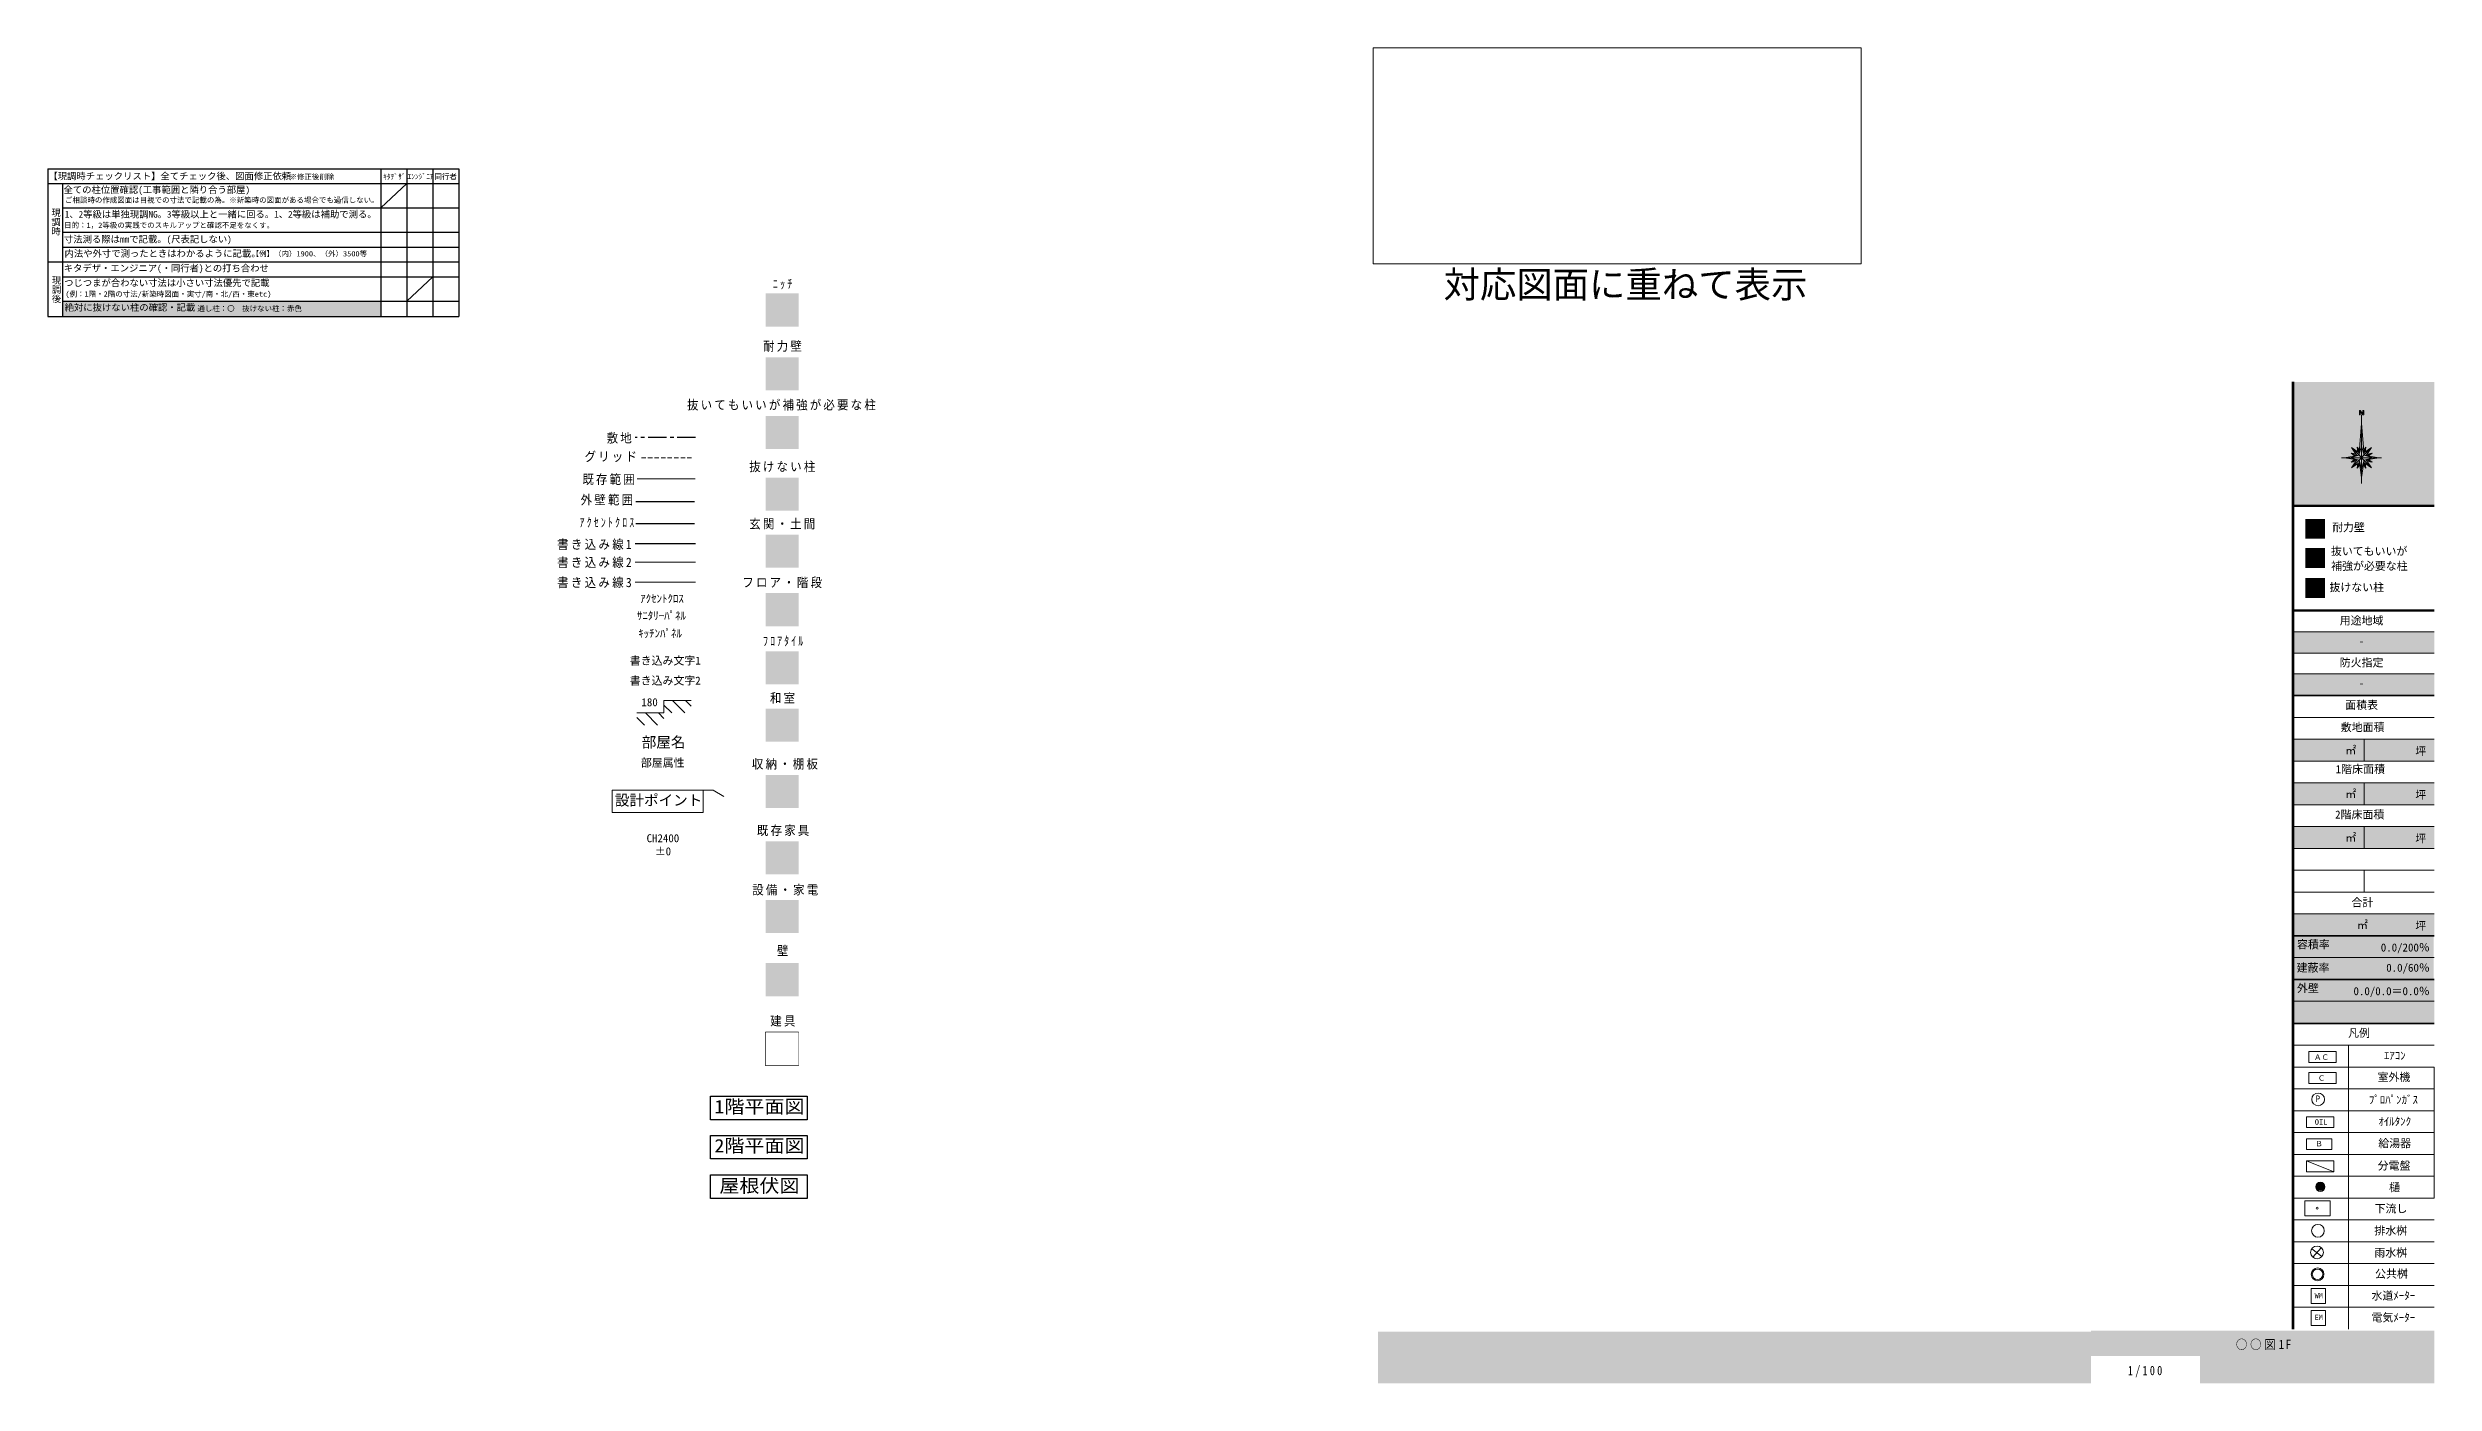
# Model space of a CAD drawing. Units: millimetres at full size, sheet at 1:100. Extents: x -361910 to 68111, y -79207 to 22945.
# Drawn here: x -45664 to 19929, y -13759 to 22945 of the extents above; entities that cross this region are included whole.
import ezdxf
from ezdxf.enums import TextEntityAlignment as Align

# ---------------------------------------------------------------- set-up
doc = ezdxf.new("R2010")
doc.units = ezdxf.units.MM
doc.header["$LTSCALE"] = 100
doc.header["$PDMODE"] = 32
doc.header["$PDSIZE"] = 50
doc.linetypes.add('CHAIN1', pattern=[8, 5, -1, 1, -1])
doc.linetypes.add('DASHED1', pattern=[1.8, 1.2, -0.6])
for name, color, linetype, lineweight in [('0-5_外部部品', 4, 'Continuous', 9), ('8-0_凡例', 7, 'Continuous', 18), ('8-1_フロア・土間', 5, 'Continuous', 25), ('8-2_畳', 4, 'DASHED1', 9), ('8-3_収納・棚板', 4, 'DASHED1', 9), ('8-B', 7, 'Continuous', 18), ('8-C', 6, 'Continuous', 25), ('8-D_内部書き込み', 7, 'Continuous', 9), ('8-E_外部書き込み', 2, 'CHAIN1', 25), ('8-F', 2, 'DASHED1', 9)]:
    doc.layers.add(name, color=color, linetype=linetype, lineweight=lineweight)
for name, color, linetype in [('8-4_既存家具', 7, 'Continuous'), ('8-5_設備・家電', 254, 'Continuous'), ('8-6_壁', 9, 'Continuous'), ('8-7_抜けない柱', 7, 'Continuous'), ('8-8_白抜き', 7, 'Continuous')]:
    doc.layers.add(name, color=color, linetype=linetype)
doc.styles.add('@ＭＳ ゴシック', font='')
doc.styles.add('あずきフォント', font='')
doc.styles.add('ＭＳ ゴシック', font='')
doc.styles.get('@ＭＳ ゴシック').set_extended_font_data('@MS Gothic')
doc.styles.get('あずきフォント').set_extended_font_data('あずきフォント')
doc.styles.get('ＭＳ ゴシック').set_extended_font_data('MS Gothic')

msp = doc.modelspace()

# ---------------------------------------------------------------- linework, layer by layer
at = {"layer": '0-5_外部部品', "color": 7, "lineweight": 18}
msp.add_lwpolyline([(-9236.4, 22944.6), (4177, 22944.6), (4177, 17002.9), (-9236.4, 17002.9)], close=True, dxfattribs=at)
at = {"layer": '8-0_凡例'}
for p, q in [((16027.8, -12269.5), (16027.8, 13758.9)), ((16047.8, -12269.5), (16047.8, 13758.9)), ((16067.8, -12269.5), (16067.8, 13758.9)), ((19929.1, 10375.3), (16027.8, 10375.3)), ((19929.1, 10355.3), (16047.8, 10355.3)), ((19929.1, 10335.3), (16067.8, 10335.3)), ((19929.1, 7499.5), (16027.8, 7499.5)), ((19929.1, 7479.5), (16047.8, 7479.5)), ((19929.1, 7459.5), (16047.8, 7459.5)), ((19929.1, 7459.5), (16067.8, 7459.5)), ((19929.1, 6895), (16047.8, 6895)), ((19929.1, 6305), (16047.8, 6305)), ((19929.1, 5740.5), (16047.8, 5740.5)), ((19929.1, 5140.5), (16047.8, 5140.5)), ((16067.8, 5150.5), (19929.1, 5150.5)), ((16067.8, 5130.5), (19929.1, 5130.5)), ((19929.1, 4540.5), (16047.8, 4540.5)), ((19929.1, 3940.5), (16047.8, 3940.5)), ((17998.4, 3940.5), (17998.4, 3340.5)), ((19929.1, 3340.5), (16047.8, 3340.5)), ((19929.1, 2740.5), (16047.8, 2740.5)), ((17998.4, 2740.5), (17998.4, 2140.5)), ((16047.8, 2140.5), (19929.1, 2140.5)), ((19929.1, 1540.5), (16047.8, 1540.5)), ((17998.4, 1540.5), (17998.4, 940.5)), ((19929.1, 940.5), (16048.1, 940.5)), ((19929.1, 340.5), (16047.8, 340.5)), ((17998.4, 340.5), (17998.4, -259.5)), ((16047.8, -259.5), (19929.1, -259.5)), ((19929.1, -859.5), (16047.8, -859.5)), ((19929.1, -1459.5), (16047.8, -1459.5)), ((19929.1, -1459.5), (16047.8, -1459.5)), ((16067.8, -1449.5), (19929.1, -1449.5)), ((16067.8, -1469.5), (19929.1, -1469.5)), ((19929.1, -2059.5), (16028.1, -2059.5)), ((16027.8, -2649.5), (19929.1, -2649.5)), ((19909.1, -2659.5), (16027.8, -2659.5)), ((16027.8, -2669.5), (19929.1, -2669.5)), ((16027.8, -3259.5), (19929.1, -3259.5)), ((19929.1, -2659.5), (16047.8, -2659.5)), ((16047.8, -3859.5), (19929.1, -3859.5)), ((19929.1, -3869.5), (16047.8, -3869.5)), ((19929.1, -3869.5), (16047.8, -3869.5)), ((16047.8, -3879.5), (19929.1, -3879.5)), ((19929.1, -3859.5), (16048.1, -3859.5)), ((19929.1, -4469.5), (16047.8, -4469.5)), ((16047.8, -4469.5), (19929.1, -4469.5)), ((17569.5, -4469.5), (17569.5, -8669.5)), ((19929.1, -5069.5), (16047.8, -5069.5)), ((19929.1, -5069.5), (19929.1, -8669.5)), ((19929.1, -5669.5), (16047.8, -5669.5)), ((19929.1, -6269.5), (16047.8, -6269.5)), ((19929.1, -6869.5), (16047.8, -6869.5)), ((17115.9, -7038), (16416.9, -7038)), ((17115.9, -7038), (17115.9, -7338)), ((19929.1, -7469.5), (16047.8, -7469.5)), ((16415.2, -7644.1), (17165.2, -7944.1)), ((16047.8, -8069.5), (19929.1, -8069.5)), ((19929.1, -8669.5), (16047.8, -8669.5)), ((17569.5, -8669.5), (17569.5, -11069.5)), ((19929.1, -9269.5), (16048.1, -9269.5)), ((19929.1, -9869.5), (16047.8, -9869.5)), ((16047.8, -10469.5), (19929.1, -10469.5)), ((16563.1, -10063.8), (16841.5, -10274)), ((16824.9, -10034.3), (16593.3, -10296.4)), ((19929.1, -11069.5), (16047.8, -11069.5)), ((19929.1, -11069.5), (16047.8, -11069.5)), ((17569.5, -11069.5), (17569.5, -12269.5)), ((19929.1, -11669.5), (16047.8, -11669.5)), ((16541.2, -11158.7), (16940.2, -11158.7)), ((16541.2, -11158.7), (16541.2, -11569.3)), ((16541.2, -11569.3), (16940.2, -11569.3)), ((16541.2, -11758.7), (16940.2, -11758.7)), ((16541.2, -11758.7), (16541.2, -12169.3)), ((16940.2, -11158.7), (16940.2, -11569.3)), ((16940.2, -11758.7), (16940.2, -12169.3)), ((16541.2, -12169.3), (16940.2, -12169.3))]:
    msp.add_line(p, q, dxfattribs=at)
at = {"layer": '8-0_凡例', "color": 4, "lineweight": 9}
msp.add_lwpolyline([(-25935, -4113.8), (-25025, -4113.8), (-25025, -5023.8), (-25935, -5023.8)], close=True, dxfattribs=at)
at = {"layer": '8-0_凡例'}
for points in [[(16481.7, -4942.7), (17231.7, -4942.7), (17231.7, -4642.7), (16481.7, -4642.7)], [(16481.7, -5520.5), (17231.7, -5520.5), (17231.7, -5220.5), (16481.7, -5220.5)], [(16415.1, -6734.3), (17165.1, -6734.3), (17165.1, -6434.3), (16415.1, -6434.3)], [(16415.2, -7944.1), (17165.2, -7944.1), (17165.2, -7644.1), (16415.2, -7644.1)]]:
    msp.add_lwpolyline(points, close=True, dxfattribs=at)
for points in [[(16416.9, -7038), (16416.9, -7338), (17115.9, -7338)], [(16373, -8745.9), (16373, -9156.5), (17072, -9156.5)], [(16373, -8745.9), (17072, -8745.9), (17072, -9156.5)]]:
    msp.add_lwpolyline(points, dxfattribs=at)
for centre, radius in [((16737.8, -5958), 175.1), ((16798, -8359.9), 125), ((16798, -8359.9), 105), ((16798, -8359.9), 85), ((16798, -8359.9), 65), ((16798, -8359.9), 45), ((16798, -8359.9), 25), ((16798, -8359.9), 5), ((16712.2, -8946.6), 30), ((16731.5, -9568.8), 175.1), ((16706.4, -10162.5), 175.1), ((16723.1, -10764.5), 175.1), ((16720.7, -10763.7), 145)]:
    msp.add_circle(centre, radius, dxfattribs=at)
at = {"layer": '8-0_凡例', "color": 51}
msp.add_solid([(16067.8, 13758.9), (16067.8, 10375.3), (19929.1, 13758.9), (19929.1, 10375.3)], dxfattribs=at)
at = {"layer": '8-1_フロア・土間', "color": 3}
for points in [[(-27448.9, -5870.1), (-24795.5, -5870.1), (-24795.5, -6517), (-27448.9, -6517)], [(-27448.9, -6946.9), (-24795.5, -6946.9), (-24795.5, -7593.8), (-27448.9, -7593.8)], [(-27448.9, -8034), (-24795.5, -8034), (-24795.5, -8680.9), (-27448.9, -8680.9)]]:
    msp.add_lwpolyline(points, close=True, dxfattribs=at)
at = {"layer": '8-1_フロア・土間', "color": 254}
for points in [[(-25935.2, 9566.7), (-25025.2, 9566.7), (-25935.2, 8656.7), (-25025.2, 8656.7)], [(-25935.2, 7957.6), (-25025.2, 7957.6), (-25935.2, 7047.6), (-25025.2, 7047.6)], [(-25935.2, 6355.4), (-25025.2, 6355.4), (-25935.2, 5445.4), (-25025.2, 5445.4)]]:
    msp.add_solid(points, dxfattribs=at)
at = {"layer": '8-2_畳', "color": 254}
msp.add_solid([(-25935.2, 4784.5), (-25025.2, 4784.5), (-25935.2, 3874.5), (-25025.2, 3874.5)], dxfattribs=at)
at = {"layer": '8-3_収納・棚板', "color": 43}
msp.add_solid([(-25935.2, 2960.6), (-25025.2, 2960.6), (-25935.2, 2050.6), (-25025.2, 2050.6)], dxfattribs=at)
at = {"layer": '8-4_既存家具'}
msp.add_solid([(-25935.2, 1134.1), (-25025.2, 1134.1), (-25935.2, 224.1), (-25025.2, 224.1)], dxfattribs=at)
at = {"layer": '8-5_設備・家電', "color": 51}
for points in [[(16047.8, 6305), (19929.1, 6305), (16047.8, 6895), (19929.1, 6895)], [(16067.8, 5740.5), (16067.8, 5150.5), (19929.1, 5740.5), (19929.1, 5150.5)], [(16067.8, 3940.5), (16067.8, 3340.5), (19929.1, 3940.5), (19929.1, 3340.5)], [(19929.1, 2740.5), (16067.8, 2740.5), (19929.1, 2140.5), (16067.8, 2140.5)], [(16047.8, 1540.5), (16047.8, 940.5), (19929.1, 1540.5), (19929.1, 940.5)], [(19929.1, -859.5), (16067.8, -859.5), (19929.1, -1449.5), (16067.8, -1449.5)], [(16067.8, -1449.5), (16067.8, -2659.5), (19909.1, -1449.5), (19909.1, -2659.5)], [(19929.1, -2669.5), (16047.8, -2669.5), (19929.1, -3869.5), (16047.8, -3869.5)], [(-9104.6, -12340.4), (-9104.6, -13758.9), (10490.9, -12340.4), (10490.9, -13758.9)], [(10490.9, -13008.9), (19929.1, -13008.9), (10490.9, -12312.1), (19929.1, -12312.1)], [(19929.1, -13008.9), (13490.9, -13008.9), (19929.1, -13758.9), (13490.9, -13758.9)]]:
    msp.add_solid(points, dxfattribs=at)
at = {"layer": '8-5_設備・家電'}
msp.add_solid([(-25935.2, -475), (-25025.2, -475), (-25935.2, -1385), (-25025.2, -1385)], dxfattribs=at)
at = {"layer": '8-6_壁'}
msp.add_solid([(-25935.2, -2212), (-25935.2, -3122), (-25025.2, -2212), (-25025.2, -3122)], dxfattribs=at)
at = {"layer": '8-7_抜けない柱', "color": 91}
for points in [[(-25935.2, 14439.8), (-25935.2, 13529.8), (-25025.2, 14439.8), (-25025.2, 13529.8)], [(16380.8, 9996.5), (16380.8, 9450.5), (16926.8, 9996.5), (16926.8, 9450.5)]]:
    msp.add_solid(points, dxfattribs=at)
at = {"layer": '8-7_抜けない柱', "color": 5}
for points in [[(-25935.2, 12825.3), (-25935.2, 11915.3), (-25025.2, 12825.3), (-25025.2, 11915.3)], [(16380.8, 9194.5), (16380.8, 8648.5), (16926.8, 9194.5), (16926.8, 8648.5)]]:
    msp.add_solid(points, dxfattribs=at)
at = {"layer": '8-7_抜けない柱', "color": 230}
for points in [[(-25935.2, 11131.1), (-25935.2, 10221.1), (-25025.2, 11131.1), (-25025.2, 10221.1)], [(16380.8, 8370.9), (16380.8, 7824.9), (16926.8, 8370.9), (16926.8, 7824.9)]]:
    msp.add_solid(points, dxfattribs=at)
at = {"layer": '8-8_白抜き', "color": 43}
msp.add_solid([(-25935.2, 16193.1), (-25025.2, 16193.1), (-25935.2, 15283.1), (-25025.2, 15283.1)], dxfattribs=at)
at = {"layer": '8-B'}
for p, q in [((17871.8, 12972.4), (17871.8, 12854.8)), ((17895.4, 12972.4), (17871.8, 12972.4)), ((17871.8, 12854.8), (17895.4, 12854.8)), ((17895.4, 12972.4), (17965.9, 12884.2)), ((17930.6, 12854.8), (17930.6, 10972.4)), ((17930.6, 12619.5), (18002.4, 11744.8)), ((17989.5, 12972.4), (17965.9, 12972.4)), ((17965.9, 12884.2), (17965.9, 12972.4)), ((17965.9, 12854.8), (17989.5, 12854.8)), ((17989.5, 12854.8), (17989.5, 12972.4)), ((17653.3, 11955.6), (17800.4, 11735)), ((17653.3, 11955.6), (17865.8, 11814)), ((17653.3, 11401), (18207.9, 11955.6)), ((18207.9, 11401), (17653.3, 11955.6)), ((17810.6, 11968.1), (17829.2, 11838.3)), ((17810.6, 11968.1), (17870.6, 11888)), ((17866.2, 11833.9), (17810.6, 11968.1)), ((18050.7, 11968.1), (17990.7, 11887.2)), ((17995.1, 11833.9), (18050.7, 11968.1)), ((18207.9, 11955.6), (17996.7, 11814.7)), ((18050.7, 11968.1), (18031.3, 11837.8)), ((18060.9, 11735), (18207.9, 11955.6)), ((17381.6, 11678.3), (18479.7, 11678.3)), ((17640.8, 11798.3), (17770.6, 11779.7)), ((17640.8, 11798.3), (17740, 11724.9)), ((17795.6, 11734.2), (17640.8, 11798.3)), ((17640.8, 11558.2), (17739.9, 11631.6)), ((17795.6, 11622.4), (17640.8, 11558.2)), ((17640.8, 11558.2), (17771.1, 11577.6)), ((17872.3, 11537.5), (17810.6, 11388.4)), ((17810.6, 11388.4), (17830, 11518.7)), ((17810.6, 11388.4), (17880.2, 11482.4)), ((17930.6, 11129.3), (17861.8, 11611.3)), ((17989, 11537.5), (18050.7, 11388.4)), ((18207.9, 11401), (17990.2, 11546.1)), ((18060.9, 11621.6), (18207.9, 11401)), ((18065.7, 11734.2), (18220.5, 11798.3)), ((18065.7, 11622.4), (18220.5, 11558.2)), ((18220.5, 11798.3), (18090.2, 11779)), ((18220.5, 11558.2), (18090.2, 11577.6)), ((18220.5, 11798.3), (18121.4, 11724.9)), ((18122.3, 11631.8), (18220.5, 11558.2))]:
    msp.add_line(p, q, dxfattribs=at)
for points in [[(17858.9, 11744.8), (17864.5, 11814), (17930.6, 12619.5)], [(17965.9, 12854.8), (17895.4, 12943), (17895.4, 12854.8)], [(17861.8, 11611.3), (17460.1, 11678.3), (17858.9, 11744.8)], [(17800.4, 11621.6), (17653.3, 11401), (17871.1, 11546.1)], [(18002.4, 11744.8), (18401.2, 11678.3), (17999.5, 11611.3), (17930.6, 11129.3)], [(18025.6, 11522.5), (18050.7, 11388.4), (17981, 11481.5)]]:
    msp.add_lwpolyline(points, dxfattribs=at)
msp.add_lwpolyline([(17862.3, 11610), (17930.6, 11364.6), (17999.3, 11609.7), (18244.4, 11678.3), (18002.4, 11744.8), (17930.6, 11992), (17858.9, 11744.8), (17616.9, 11678.3)], close=True, dxfattribs=at)
msp.add_point((17930.6, 11678.3), dxfattribs=at)
at = {"layer": '8-C'}
for p, q in [((-45664, 19618.7), (-34360.7, 19618.7)), ((-45664, 19618.7), (-45664, 15556.3)), ((-45664, 19216.4), (-34360.7, 19216.4)), ((-45262.3, 19216.4), (-45262.3, 15556.3)), ((-36511.6, 19618.7), (-36511.6, 15556.3)), ((-35794.6, 19216.4), (-36511.6, 18545.1)), ((-35794.6, 19618.7), (-35794.6, 15556.3)), ((-35077.6, 19618.7), (-35077.6, 15556.3)), ((-34360.7, 19618.7), (-34360.7, 15556.3)), ((-45262.3, 18545.1), (-34360.7, 18545.1)), ((-45262.3, 17873.7), (-34360.7, 17873.7)), ((-45664, 17056.3), (-34360.7, 17056.3)), ((-45262.3, 17465), (-34360.7, 17465)), ((-45262.3, 16647.6), (-34360.7, 16647.6)), ((-35077.6, 16647.6), (-35794.6, 15976.3)), ((-45262.3, 15976.3), (-34360.7, 15976.3)), ((-45664, 15556.3), (-34360.7, 15556.3))]:
    msp.add_line(p, q, dxfattribs=at)
at = {"layer": '8-C', "color": 51}
msp.add_solid([(-45262.3, 15976.3), (-45262.3, 15556.3), (-36511.6, 15976.3), (-36511.6, 15556.3)], dxfattribs=at)
at = {"layer": '8-D_内部書き込み', "color": 4}
for p, q in [((-29460.9, 11093.7), (-27866, 11093.7)), ((-27860.1, 8810.6), (-29522.9, 8810.6)), ((-29237.9, 4663.5), (-28900.4, 4326)), ((-28729.1, 4512.8), (-28879.9, 4663.5)), ((-28729.1, 4879.5), (-28513.1, 4663.5)), ((-28492.7, 5001), (-28155.2, 4663.5)), ((-27983.9, 4850.3), (-28134.7, 5001)), ((-29474.3, 4542), (-29258.3, 4326))]:
    msp.add_line(p, q, dxfattribs=at)
at = {"layer": '8-D_内部書き込み', "color": 134, "lineweight": 25}
msp.add_line((-29502.3, 9867.7), (-27885.9, 9867.7), dxfattribs=at)
at = {"layer": '8-D_内部書き込み', "color": 1, "lineweight": 25}
msp.add_line((-27860.1, 9306.7), (-29522.9, 9306.7), dxfattribs=at)
at = {"layer": '8-D_内部書き込み', "lineweight": 18}
for p, q in [((-27860.1, 8257.5), (-29522.9, 8257.5)), ((-29474.3, 4663.5), (-28729.1, 4663.5)), ((-28729.1, 5001), (-27983.9, 5001)), ((-28729.1, 5001), (-28729.1, 4663.5))]:
    msp.add_line(p, q, dxfattribs=at)
msp.add_lwpolyline([(-30148.1, 2538.2), (-27645.9, 2538.2), (-27645.9, 1924.1), (-30148.1, 1924.1)], close=True, dxfattribs=at)
msp.add_lwpolyline([(-27645.9, 2538.2), (-27375.1, 2538.2), (-27078.2, 2366.8)], dxfattribs=at)
at = {"layer": '8-E_外部書き込み', "color": 3}
msp.add_line((-27860.1, 12229.9), (-29522.9, 12229.9), dxfattribs=at)
at = {"layer": '8-E_外部書き込み', "color": 134, "linetype": 'Continuous'}
msp.add_line((-29502.3, 10473.5), (-27885.9, 10473.5), dxfattribs=at)
at = {"layer": '8-F', "color": 4}
msp.add_line((-29346.5, 11671.3), (-27909, 11671.3), dxfattribs=at)

# ---------------------------------------------------------------- texts
at = {"layer": '0-5_外部部品', "color": 6, "style": 'ＭＳ ゴシック'}
msp.add_text('対応図面に重ねて表示', height=733.1, dxfattribs=at).set_placement((-7300.4, 15853.3), align=Align.BOTTOM_LEFT)
at = {"layer": '8-0_凡例', "style": 'ＭＳ ゴシック'}
for s, height, p in [('耐力壁', 219.9, (17119.9, 9587.7)), ('抜いてもいいが', 219.9, (17089.2, 8932.3)), ('補強が必要な柱', 219.9, (17096.4, 8525.4)), ('抜けない柱', 219.9, (17049.1, 7940.2)), ('用途地域', 219.9, (17331.4, 7025.4)), ('-', 219.9, (17856.4, 6459.8)), ('防火指定', 219.9, (17331.4, 5870.9)), ('-', 219.9, (17856.4, 5305.3)), ('面積表', 219.9, (17482.7, 4706.2)), ('敷地面積', 220.7, (17358.7, 4093.5)), ('㎡', 219.9, (17483.9, 3455.2)), ('坪', 219.9, (19408.2, 3433.8)), ('1階床面積', 220.7, (17219.5, 2941.8)), ('2階床面積', 220.7, (17203.5, 1694.2)), ('㎡', 219.9, (17483.9, 2255.2)), ('坪', 219.9, (19408.2, 2233.8)), ('㎡', 219.9, (17483.9, 1055.2)), ('坪', 219.9, (19408.2, 1033.8)), ('合計', 219.9, (17655.4, -721)), ('㎡', 219.9, (17805.4, -1344.8)), ('坪', 219.9, (19408.2, -1366.2)), ('容積率', 219.9, (16156, -1877.1)), ('0.0/200％', 219.9, (18459.1, -1959.5)), ('建蔽率', 219.9, (16147.8, -2514.9)), ('0.0/60％', 219.9, (18609.1, -2514.9)), ('外壁', 219.9, (16156, -3077.1)), ('0.0/0.0＝0.0％', 219.9, (17709.1, -3159.5)), ('凡例', 219.9, (17560.6, -4310.4)), ('ＡＣ', 146.6, (16623.4, -4915.3)), ('室外機', 219.9, (18371.5, -5521.7)), ('ｴｱｺﾝ', 219.9, (18544.1, -4930.5)), ('P', 183.3, (16668.1, -6087.4)), ('Ｃ', 146.6, (16728.7, -5488.5)), ('ﾌﾟﾛﾊﾟﾝｶﾞｽ', 219.9, (18131.3, -6145.5)), ('OIL', 146.6, (16645.6, -6695.3)), ('ｵｲﾙﾀﾝｸ', 219.9, (18392.5, -6739.9)), ('Ｂ', 146.6, (16658.8, -7291.6)), ('給湯器', 219.9, (18392.5, -7338.8)), ('分電盤', 219.9, (18375, -7954.6)), ('樋', 219.9, (18685.7, -8548.9)), ('下流し', 219.9, (18290.1, -9134.1)), ('排水桝', 219.9, (18282.5, -9739.7)), ('雨水桝', 219.9, (18282.5, -10346.6)), ('公共桝', 219.9, (18303.3, -10926.4)), ('WM', 146.6, (16639.8, -11465.9)), ('水道ﾒｰﾀｰ', 219.9, (18203.7, -11526.7)), ('EM', 146.6, (16639.8, -12065.9)), ('電気ﾒｰﾀｰ', 219.9, (18203.7, -12126.7))]:
    msp.add_text(s, height=height, dxfattribs=at).set_placement(p, align=Align.BOTTOM_LEFT)
at = {"layer": '8-0_凡例', "color": 2, "style": 'あずきフォント', "width": 0.9}
msp.add_text('壁', height=256.6, dxfattribs=at).set_placement((-25623.5, -2075.5), align=Align.BOTTOM_LEFT)
at = {"layer": '8-0_凡例', "color": 2, "char_height": 256.6, "attachment_point": 7}
for s, insert, style in [('\\T1.43;\\W0.8;ﾆｯﾁ', (-25737, 16307.2), 'ＭＳ ゴシック'), ('\\T1.19;\\W0.9;耐力壁', (-26003.5, 14586.1), 'あずきフォント'), ('\\T1.19;\\W0.9;抜いてもいいが補強が必要な柱', (-28093.5, 12971.7), 'あずきフォント'), ('\\T1.19;\\W0.9;抜けない柱', (-26383.5, 11277.5), 'あずきフォント'), ('\\T1.19;\\W0.9;玄関・土間', (-26383.5, 9703.2), 'あずきフォント'), ('\\T1.19;\\W0.9;フロア・階段', (-26573.5, 8094.1), 'あずきフォント'), ('\\T1.44;\\W0.75;ﾌﾛｱﾀｲﾙ', (-26003.5, 6491.9), 'あずきフォント'), ('\\T1.19;\\W0.9;和室', (-25813.5, 4921), 'あずきフォント'), ('\\T1.19;\\W0.9;収納・棚板', (-26310.4, 3105.9), 'あずきフォント'), ('\\T1.19;\\W0.9;既存家具', (-26172.8, 1278.7), 'あずきフォント'), ('\\T1.19;\\W0.9;設備・家電', (-26301.8, -354.3), 'あずきフォント'), ('\\T1.19;\\W0.9;建具', (-25804.2, -3957.3), 'あずきフォント')]:
    msp.add_mtext(s, dxfattribs=dict(at, insert=insert, style=style))
at = {"layer": '8-1_フロア・土間', "color": 7, "style": 'ＭＳ ゴシック', "width": 1.1}
for s, p in [('1階平面図', (-27339.8, -6448.5)), ('2階平面図', (-27340.1, -7523.4)), ('屋根伏図', (-27203.1, -8623.4))]:
    msp.add_text(s, height=366.6, dxfattribs=at).set_placement(p, align=Align.BOTTOM_LEFT)
at = {"layer": '8-7_抜けない柱', "char_height": 256.6, "attachment_point": 7, "style": 'ＭＳ ゴシック'}
for s, insert in [('\\T1.24;\\W0.9;○○図1F', (14476.2, -12846.5)), ('\\T1.44;\\W0.8;1/100', (11508.4, -13598.9))]:
    msp.add_mtext(s, dxfattribs=dict(at, insert=insert))
at = {"layer": '8-C', "color": 7, "style": 'ＭＳ ゴシック'}
for s, p in [('【現調時チェックリスト】全てチェック後、図面修正依頼\u3000', (-45645.2, 19269.9)), ('全ての柱位置確認(工事範囲と隣り合う部屋)', (-45230.1, 18894.6)), ('1、2等級は単独現調NG。3等級以上と一緒に回る。1、2等級は補助で測る。', (-45195.5, 18220.3)), ('寸法測る際は㎜で記載。(尺表記しない)', (-45218.6, 17534.5)), ('内法や外寸で測ったときはわかるように記載。', (-45201.3, 17142.6)), ('キタデザ・エンジニア(・同行者)との打ち合わせ', (-45224.3, 16739.2)), ('つじつまが合わない寸法は小さい寸法優先で記載', (-45212.8, 16335.8)), ('絶対に抜けない柱の確認・記載', (-45200.4, 15660.3))]:
    msp.add_text(s, height=183.3, dxfattribs=at).set_placement(p, align=Align.BOTTOM_LEFT)
at = {"layer": '8-C', "color": 4, "style": 'ＭＳ ゴシック'}
for s, p in [('※修正後削除', (-39020, 19279.9)), ('ｷﾀﾃﾞｻﾞ', (-36443.9, 19281.8)), ('ｴﾝﾝｼﾞﾆｱ', (-35775.9, 19287)), ('同行者', (-35034.9, 19287)), ('ご相談時の作成図面は目視での寸法で記載の為。※新築時の図面がある場合でも過信しない。', (-45189.7, 18641)), ('目的：1，2等級の実践でのスキルアップと確認不足をなくす。', (-45212.8, 17949.4)), ('【例】（内）1900、（外）3500等', (-40060.7, 17165.6)), ('(例：1階・2階の寸法/新築時図面・実寸/南・北/西・東etc)', (-45178.2, 16059.1)), ('通し柱：〇\u3000抜けない柱：赤色', (-41551.6, 15660.3))]:
    msp.add_text(s, height=146.6, dxfattribs=at).set_placement(p, align=Align.BOTTOM_LEFT)
at = {"layer": '8-C', "color": 7, "style": '@ＭＳ ゴシック'}
for s, p in [('現調時', (-45586, 18545.5)), ('現調後', (-45575, 16686.5))]:
    msp.add_text(s, height=183.3, rotation=270, dxfattribs=at).set_placement(p, align=Align.BOTTOM_LEFT)
at = {"layer": '8-D_内部書き込み', "color": 134, "style": 'ＭＳ ゴシック'}
for s, p in [('ｱｸｾﾝﾄｸﾛｽ', (-29380.5, 7627.9)), ('ｻﾆﾀﾘｰﾊﾟﾈﾙ', (-29471, 7158.3)), ('ｷｯﾁﾝﾊﾟﾈﾙ', (-29434.1, 6672))]:
    msp.add_text(s, height=219.9, dxfattribs=at).set_placement(p, align=Align.BOTTOM_LEFT)
at = {"layer": '8-D_内部書き込み', "color": 1, "style": 'ＭＳ ゴシック'}
msp.add_text('書き込み文字1', height=219.9, dxfattribs=at).set_placement((-29666.4, 5924.7), align=Align.BOTTOM_LEFT)
at = {"layer": '8-D_内部書き込み', "style": 'ＭＳ ゴシック'}
for s, height, p in [('書き込み文字2', 219.9, (-29666.4, 5375.8)), ('180', 219.9, (-29346.2, 4781.9)), ('部屋名', 293.3, (-29336.7, 3625.3)), ('部屋属性', 219.9, (-29361, 3119)), ('設計ポイント', 293.3, (-30074.3, 2030.2)), ('CH2400', 219.9, (-29205, 1044.5)), ('±0', 219.9, (-28980, 684.7))]:
    msp.add_text(s, height=height, dxfattribs=at).set_placement(p, align=Align.BOTTOM_LEFT)
at = {"layer": '8-E_外部書き込み', "char_height": 256.6, "attachment_point": 7, "style": 'ＭＳ ゴシック'}
for s, insert in [('\\T1.19;\\W0.9;敷地', (-30302.2, 12064.5)), ('\\T1.19;\\W0.9;外壁範囲', (-31016.7, 10363.8))]:
    msp.add_mtext(s, dxfattribs=dict(at, insert=insert))
at = {"layer": '8-F', "char_height": 256.6, "attachment_point": 7}
for s, insert, style in [('\\T1.19;\\W0.9;グリッド', (-30910.3, 11557.3), 'あずきフォント'), ('\\T1.19;\\W0.9;既存範囲', (-30969.6, 10926.6), 'あずきフォント'), ('\\T1.45;\\W0.75;ｱｸｾﾝﾄｸﾛｽ', (-31046.7, 9758), 'ＭＳ ゴシック'), ('\\T1.2;\\W0.9;書き込み線1', (-31662.2, 9141.3), 'ＭＳ ゴシック'), ('\\T1.2;\\W0.9;書き込み線2', (-31662.2, 8645.2), 'ＭＳ ゴシック'), ('\\T1.2;\\W0.9;書き込み線3', (-31662.2, 8092.1), 'ＭＳ ゴシック')]:
    msp.add_mtext(s, dxfattribs=dict(at, insert=insert, style=style))

# ---------------------------------------------------------------- next in the draw order: wipeouts: each hides what was drawn before it
msp.add_wipeout([(-25935, -4113.8), (-25025, -4113.8), (-25025, -5023.8), (-25935, -5023.8)])

doc.saveas('drawing.dxf')
